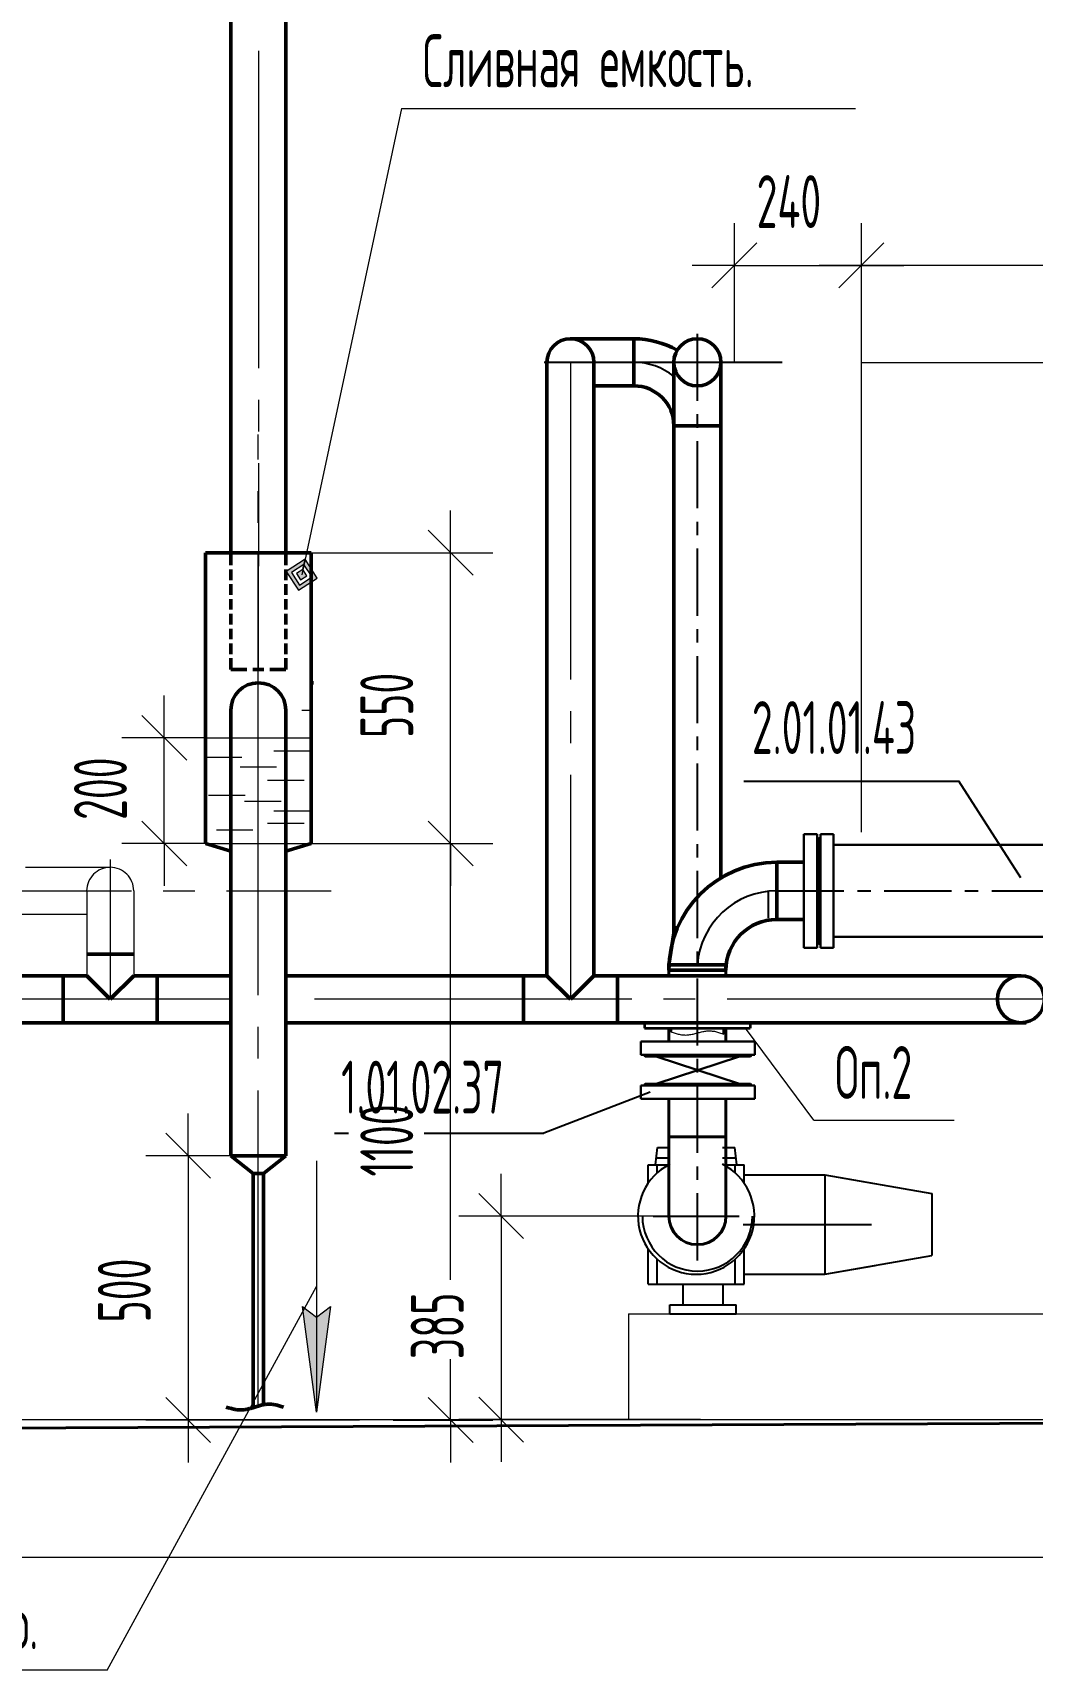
# Model space of a CAD drawing. Header units: millimetres. Extents: x -2281 to 5887, y 0 to 4166.
# Drawn here: x 2865.6 to 2912.8, y 157.3 to 234.7 of the extents above; entities that cross this region are included whole.
import ezdxf

# ---------------------------------------------------------------- set-up
doc = ezdxf.new("R2010")
doc.units = ezdxf.units.MM
for name, pattern in [('K5LT32777', [0]), ('K5LT32781', [0]), ('K5LT32783', [0]), ('K5LT32784', [0]), ('K5LT32785', [0]), ('K5LT32796', [0]), ('K5LT32807', [0]), ('K5LT32814', [5.08, 3.175, -0.635, 0.635, -0.635]), ('K5LT32817', [100.2, 50, -25, 0.2, -25]), ('K5LT32829', [50.8, 31.75, -6.35, 6.35, -6.35]), ('K5LT32883', [0]), ('K5LT32884', [0]), ('K5LT32885', [0]), ('K5LT32886', [50.8, 31.75, -6.35, 6.35, -6.35]), ('K5LT32897', [0]), ('K5LT32898', [0]), ('K5LT_AXLED', [19.5, 15, -1.5, 1.5, -1.5]), ('K5LT_BASIC', [0]), ('K5LT_DASHED', [6, 4, -2]), ('K5LT_REINFORCED', [0]), ('K5LT_THIN', [0]), ('K5LT_THIN_INCLUDED_TO_HATCHING', [0])]:
    doc.linetypes.add(name, pattern=pattern)
doc.layers.add('Системный слой', color=7, linetype='Continuous')
doc.styles.add('KDIMTEXTSTYLE', font='GOST_AU.SHX', dxfattribs={"width": 0.96, "oblique": 15, "height": 5})
doc.styles.add('KTEXTSTYLE', font='GOST_AU.SHX', dxfattribs={"width": 0.96, "height": 5})
doc.dimstyles.new('KDIMSTYLE (0.03)', dxfattribs={"dimtxt": 5, "dimasz": 1, "dimexe": 2, "dimexo": 0, "dimgap": 1, "dimtad": 1, "dimlfac": 40, "dimtxsty": 'KDIMTEXTSTYLE', "dimsah": 1, "dimcen": 0, "dimdle": 1, "dimadec": 0, "dimazin": 0, "dimtfac": 0.667, "dimtmove": 0, "dimatfit": 3, "dimfxl": 1, "dimtvp": 1, "dimtolj": 1, "dimtzin": 0, "dimarcsym": 0})

# ---------------------------------------------------------------- blocks, each defined once
blk = doc.blocks.new('U0')
at = {"layer": 'Системный слой', "color": 134, "linetype": 'K5LT_REINFORCED', "lineweight": 50, "true_color": 0x009696}
for p, q in [((2874.733, 169.745), (2874.783, 169.729)), ((2874.783, 169.729), (2874.833, 169.713)), ((2874.833, 169.713), (2874.883, 169.698)), ((2874.883, 169.698), (2874.933, 169.684)), ((2874.933, 169.684), (2874.983, 169.67)), ((2874.983, 169.67), (2875.033, 169.658)), ((2875.033, 169.658), (2875.083, 169.646)), ((2875.083, 169.646), (2875.133, 169.636)), ((2875.133, 169.636), (2875.183, 169.628)), ((2875.183, 169.628), (2875.233, 169.62)), ((2875.233, 169.62), (2875.283, 169.615)), ((2875.283, 169.615), (2875.333, 169.611)), ((2875.333, 169.611), (2875.383, 169.61)), ((2875.383, 169.61), (2875.433, 169.61)), ((2875.433, 169.61), (2875.483, 169.611)), ((2875.483, 169.611), (2875.533, 169.615)), ((2875.533, 169.615), (2875.583, 169.62)), ((2875.583, 169.62), (2875.633, 169.627)), ((2875.633, 169.627), (2875.683, 169.636)), ((2875.683, 169.636), (2875.733, 169.646)), ((2875.733, 169.646), (2875.783, 169.657)), ((2875.783, 169.657), (2875.833, 169.67)), ((2875.833, 169.67), (2875.883, 169.683)), ((2875.883, 169.683), (2875.933, 169.698)), ((2875.933, 169.698), (2875.983, 169.713)), ((2875.983, 169.713), (2876.033, 169.728)), ((2876.033, 169.728), (2876.083, 169.744)), ((2876.083, 169.744), (2876.133, 169.76)), ((2876.133, 169.76), (2876.183, 169.775)), ((2876.183, 169.775), (2876.233, 169.79)), ((2876.233, 169.79), (2876.283, 169.805)), ((2876.283, 169.805), (2876.333, 169.818)), ((2876.333, 169.818), (2876.383, 169.831)), ((2876.383, 169.831), (2876.433, 169.842)), ((2876.433, 169.842), (2876.483, 169.853)), ((2876.483, 169.853), (2876.533, 169.861)), ((2876.533, 169.861), (2876.583, 169.868)), ((2876.583, 169.868), (2876.633, 169.874)), ((2876.633, 169.874), (2876.683, 169.878)), ((2876.683, 169.878), (2876.733, 169.879)), ((2876.733, 169.879), (2876.783, 169.88)), ((2876.783, 169.88), (2876.833, 169.878)), ((2876.833, 169.878), (2876.883, 169.874)), ((2876.883, 169.874), (2876.933, 169.869)), ((2876.933, 169.869), (2876.983, 169.862)), ((2876.983, 169.862), (2877.033, 169.853)), ((2877.033, 169.853), (2877.083, 169.843)), ((2877.083, 169.843), (2877.133, 169.832)), ((2877.133, 169.832), (2877.183, 169.82)), ((2877.183, 169.82), (2877.233, 169.806)), ((2877.233, 169.806), (2877.283, 169.792)), ((2877.283, 169.792), (2877.333, 169.777)), ((2877.333, 169.777), (2877.383, 169.761)), ((2877.383, 169.761), (2877.433, 169.746)), ((2877.433, 169.746), (2877.437, 169.745))]:
    blk.add_line(p, q, dxfattribs=at)
blk = doc.blocks.new('U5')
at = {"layer": 'Системный слой', "color": 7, "linetype": 'K5LT_THIN_INCLUDED_TO_HATCHING', "lineweight": 13}
for p, q in [((2895.748, 187.49), (2895.797, 187.472)), ((2895.797, 187.472), (2895.847, 187.455)), ((2895.847, 187.455), (2895.896, 187.438)), ((2895.896, 187.438), (2895.945, 187.421)), ((2895.945, 187.421), (2895.995, 187.406)), ((2895.995, 187.406), (2896.044, 187.391)), ((2896.044, 187.391), (2896.093, 187.378)), ((2896.093, 187.378), (2896.143, 187.367)), ((2896.143, 187.367), (2896.192, 187.357)), ((2896.643, 187.352), (2896.693, 187.361)), ((2896.693, 187.361), (2896.744, 187.371)), ((2896.744, 187.371), (2896.794, 187.382)), ((2896.794, 187.382), (2896.845, 187.393)), ((2896.845, 187.393), (2896.895, 187.406)), ((2896.895, 187.406), (2896.946, 187.419)), ((2896.946, 187.419), (2896.997, 187.432)), ((2896.997, 187.432), (2897.047, 187.446)), ((2897.047, 187.446), (2897.098, 187.459)), ((2897.098, 187.459), (2897.149, 187.472)), ((2897.149, 187.472), (2897.199, 187.483)), ((2897.199, 187.483), (2897.25, 187.494)), ((2897.25, 187.494), (2897.3, 187.504)), ((2897.3, 187.504), (2897.351, 187.513)), ((2897.351, 187.513), (2897.401, 187.52)), ((2897.401, 187.52), (2897.452, 187.525)), ((2897.452, 187.525), (2897.502, 187.529)), ((2897.502, 187.529), (2897.552, 187.53)), ((2897.552, 187.53), (2897.602, 187.53)), ((2897.602, 187.53), (2897.652, 187.528)), ((2897.652, 187.528), (2897.702, 187.523)), ((2897.702, 187.523), (2897.752, 187.517)), ((2897.752, 187.517), (2897.801, 187.509)), ((2897.801, 187.509), (2897.851, 187.5)), ((2897.851, 187.5), (2897.9, 187.488)), ((2897.9, 187.488), (2897.95, 187.475)), ((2897.95, 187.475), (2897.999, 187.461)), ((2897.999, 187.461), (2898.049, 187.445)), ((2898.049, 187.445), (2898.098, 187.429)), ((2898.098, 187.429), (2898.147, 187.412)), ((2898.147, 187.412), (2898.196, 187.394)), ((2898.196, 187.394), (2898.246, 187.376)), ((2898.246, 187.376), (2898.248, 187.375)), ((2896.192, 187.357), (2896.242, 187.349)), ((2896.242, 187.349), (2896.292, 187.342)), ((2896.292, 187.342), (2896.342, 187.338)), ((2896.342, 187.338), (2896.392, 187.336)), ((2896.392, 187.336), (2896.442, 187.335)), ((2896.442, 187.335), (2896.492, 187.337)), ((2896.492, 187.337), (2896.542, 187.34)), ((2896.542, 187.34), (2896.592, 187.346)), ((2896.592, 187.346), (2896.643, 187.352))]:
    blk.add_line(p, q, dxfattribs=at)
blk = doc.blocks.new('U43')
at = {"layer": 'Системный слой', "color": 191, "linetype": 'K5LT32897', "lineweight": 30, "true_color": 0xbf7fff}
for p, q in [((2894.331, 184.949), (2899.706, 184.949)), ((2894.331, 184.949), (2894.331, 184.324)), ((2894.331, 184.324), (2899.706, 184.324)), ((2894.535, 185.024), (2894.473, 184.949)), ((2899.502, 185.024), (2894.535, 185.024)), ((2894.769, 185.024), (2899.269, 185.024)), ((2899.502, 185.024), (2899.564, 184.949)), ((2899.706, 184.949), (2899.706, 184.324))]:
    blk.add_line(p, q, dxfattribs=at)
blk = doc.blocks.new('U42')
at = {"layer": 'Системный слой'}
blk.add_blockref('U43', (0, 0), dxfattribs=at)
blk = doc.blocks.new('U44')
at = {"layer": 'Системный слой', "color": 191, "linetype": 'K5LT32897', "lineweight": 30, "true_color": 0xbf7fff}
for p, q in [((2895.044, 186.324), (2898.994, 186.324)), ((2895.044, 186.324), (2898.994, 185.024)), ((2895.044, 185.024), (2898.994, 186.324)), ((2898.994, 185.024), (2895.044, 185.024))]:
    blk.add_line(p, q, dxfattribs=at)
blk = doc.blocks.new('U46')
at = {"layer": 'Системный слой', "color": 191, "linetype": 'K5LT32897', "lineweight": 30, "true_color": 0xbf7fff}
for p, q in [((2894.331, 186.399), (2894.331, 187.024)), ((2894.331, 187.024), (2899.706, 187.024)), ((2899.706, 186.399), (2899.706, 187.024)), ((2894.331, 186.399), (2899.706, 186.399)), ((2894.535, 186.324), (2894.473, 186.399)), ((2899.502, 186.324), (2894.535, 186.324)), ((2894.769, 186.324), (2899.269, 186.324)), ((2899.502, 186.324), (2899.564, 186.399))]:
    blk.add_line(p, q, dxfattribs=at)
blk = doc.blocks.new('U45')
at = {"layer": 'Системный слой'}
blk.add_blockref('U46', (0, 0), dxfattribs=at)
blk = doc.blocks.new('U49')
at = {"layer": 'Системный слой', "color": 191, "linetype": 'K5LT32897', "lineweight": 30, "true_color": 0xbf7fff}
for p, q in [((2902.035, 191.461), (2902.035, 196.836)), ((2902.66, 196.836), (2902.035, 196.836)), ((2902.66, 191.461), (2902.66, 196.836)), ((2902.735, 196.632), (2902.66, 196.695)), ((2902.735, 196.632), (2902.735, 191.666)), ((2902.735, 191.899), (2902.735, 196.399)), ((2902.66, 191.461), (2902.035, 191.461)), ((2902.735, 191.666), (2902.66, 191.603))]:
    blk.add_line(p, q, dxfattribs=at)
blk = doc.blocks.new('U48')
at = {"layer": 'Системный слой'}
blk.add_blockref('U49', (0, 0), dxfattribs=at)
blk = doc.blocks.new('U53')
at = {"layer": 'Системный слой', "color": 191, "linetype": 'K5LT32897', "lineweight": 30, "true_color": 0xbf7fff}
for p, q in [((2902.735, 196.632), (2902.81, 196.695)), ((2902.81, 191.461), (2902.81, 196.836)), ((2902.81, 196.836), (2903.435, 196.836)), ((2903.435, 191.461), (2903.435, 196.836)), ((2902.735, 196.632), (2902.735, 191.666)), ((2902.735, 191.899), (2902.735, 196.399)), ((2902.735, 191.666), (2902.81, 191.603)), ((2902.81, 191.461), (2903.435, 191.461))]:
    blk.add_line(p, q, dxfattribs=at)
blk = doc.blocks.new('U52')
at = {"layer": 'Системный слой'}
blk.add_blockref('U53', (0, 0), dxfattribs=at)
blk = doc.blocks.new('U60')
at = {"layer": 'Системный слой', "color": 200, "linetype": 'K5LT32784', "lineweight": 50, "true_color": 0xbf00ff}
blk.add_line((2893.998, 218.027), (2893.998, 220.252), dxfattribs=at)
at = {"layer": 'Системный слой', "color": 211, "linetype": 'K5LT32783', "lineweight": 50, "true_color": 0xff7fff}
blk.add_line((2895.886, 216.139), (2898.111, 216.139), dxfattribs=at)
at = {"layer": 'Системный слой', "color": 200, "linetype": 'K5LT32784', "lineweight": 50, "true_color": 0xbf00ff}
for radius, start in [(4.113, 60.19966), (1.888, 0)]:
    blk.add_arc((2893.998, 216.139), radius, start, 90, dxfattribs=at)
at = {"layer": 'Системный слой', "color": 211, "linetype": 'K5LT32829', "lineweight": 25, "true_color": 0xff7fff}
blk.add_arc((2893.998, 216.139), 3, 51.01133, 90, dxfattribs=at)
blk = doc.blocks.new('U66')
at = {"layer": 'Системный слой', "color": 7, "linetype": 'K5LT_DASHED', "lineweight": 13}
for p, q in [((2843.367, 195.262), (2835.674, 195.262)), ((2869.248, 195.262), (2846.067, 195.262)), ((2868.136, 194.15), (2868.136, 190.137)), ((2870.361, 194.15), (2870.361, 190.137)), ((2843.367, 193.037), (2835.586, 193.037)), ((2868.136, 193.037), (2846.067, 193.037))]:
    blk.add_line(p, q, dxfattribs=at)
blk.add_arc((2869.248, 194.15), 1.113, 359.99989, 179.99989, dxfattribs=at)
blk = doc.blocks.new('U67')
at = {"layer": 'Системный слой', "color": 191, "linetype": 'K5LT32781', "lineweight": 50, "true_color": 0xbf7fff}
for p, q in [((2900.748, 192.799), (2900.748, 195.499)), ((2898.348, 190.399), (2895.648, 190.399))]:
    blk.add_line(p, q, dxfattribs=at)
for radius in [5.1, 2.4]:
    blk.add_arc((2900.748, 190.399), radius, 90, 180, dxfattribs=at)
at = {"layer": 'Системный слой', "color": 191, "linetype": 'K5LT32898', "lineweight": 25, "true_color": 0xbf7fff}
blk.add_arc((2900.751, 190.387), 3.762, 90.03896, 175.94283, dxfattribs=at)
blk = doc.blocks.new('U68')
at = {"layer": 'Системный слой', "color": 191, "linetype": 'K5LT32781', "lineweight": 50, "true_color": 0xbf7fff}
for p, q in [((2895.648, 190.649), (2895.886, 192.149)), ((2895.886, 192.399), (2896.057, 192.399)), ((2895.886, 192.149), (2895.886, 192.399)), ((2895.886, 192.149), (2895.958, 192.149)), ((2895.648, 190.399), (2895.648, 190.649)), ((2895.648, 190.649), (2898.348, 190.649)), ((2898.348, 190.399), (2898.348, 190.649)), ((2895.648, 190.399), (2898.348, 190.399))]:
    blk.add_line(p, q, dxfattribs=at)
blk = doc.blocks.new('D1')
at = {"layer": 'Системный слой', "color": 7, "linetype": 'K5LT_THIN', "lineweight": 13, "transparency": 16777216}
for p, q in [((2885.335, 210.138), (2885.335, 212.138)), ((2886.396, 209.078), (2884.275, 211.199)), ((2873.748, 210.138), (2887.335, 210.138)), ((2885.335, 196.388), (2885.335, 210.138)), ((2884.275, 197.449), (2886.396, 195.328)), ((2873.748, 196.388), (2887.335, 196.388)), ((2885.335, 196.388), (2885.335, 194.388))]:
    blk.add_line(p, q, dxfattribs=at)
at = {"transparency": 16777216}
blk.add_wipeout([(2884.085, 201.378), (2880.517, 201.378), (2880.517, 204.997), (2884.085, 204.997)], dxfattribs=at).dxf.layer = 'Системный слой'
at = {"layer": 'Системный слой', "color": 7, "transparency": 16777216, "insert": (2881.068, 201.378), "char_height": 2.5, "attachment_point": 1, "rotation": 90, "style": 'KTEXTSTYLE'}
blk.add_mtext('\\H3.5;\\W0.965;\\Q15;\\Q0;\\W0.715;\\H2.50;550', dxfattribs=at)
blk = doc.blocks.new('KDIMARROW_03')
at = {"layer": 'Системный слой', "color": 0, "linetype": 'K5LT_THIN', "lineweight": 13}
for p, q in [((-1.061, -1.061), (1.061, 1.061)), ((0, 0), (-1, 0)), ((0, 0), (2, 0))]:
    blk.add_line(p, q, dxfattribs=at)
blk = doc.blocks.new('D2')
at = {"layer": 'Системный слой', "color": 7, "linetype": 'K5LT_THIN', "lineweight": 13, "transparency": 16777216}
for p, q in [((2871.804, 201.388), (2871.804, 203.388)), ((2871.804, 196.388), (2871.804, 201.388)), ((2873.748, 196.388), (2869.804, 196.388)), ((2871.804, 196.388), (2871.804, 194.388))]:
    blk.add_line(p, q, dxfattribs=at)
at = {"transparency": 16777216}
blk.add_wipeout([(2870.554, 197.503), (2866.986, 197.503), (2866.986, 201.122), (2870.554, 201.122)], dxfattribs=at).dxf.layer = 'Системный слой'
at = {"layer": 'Системный слой', "color": 7, "linetype": 'K5LT_THIN', "lineweight": 13, "transparency": 16777216}
for p, q in [((2872.865, 200.328), (2870.744, 202.449)), ((2873.748, 201.388), (2869.804, 201.388)), ((2870.744, 197.449), (2872.865, 195.328))]:
    blk.add_line(p, q, dxfattribs=at)
at = {"layer": 'Системный слой', "color": 7, "transparency": 16777216, "insert": (2867.537, 197.503), "char_height": 2.5, "attachment_point": 1, "rotation": 90, "style": 'KTEXTSTYLE'}
blk.add_mtext('\\H3.5;\\W0.965;\\Q15;\\Q0;\\W0.715;\\H2.50;200', dxfattribs=at)
blk = doc.blocks.new('D3')
at = {"layer": 'Системный слой', "color": 7, "linetype": 'K5LT_THIN', "lineweight": 13, "transparency": 16777216}
for p, q in [((2885.335, 196.388), (2885.335, 198.388)), ((2886.396, 195.328), (2884.275, 197.449)), ((2882.336, 196.388), (2887.335, 196.388)), ((2885.335, 169.129), (2885.335, 196.388)), ((2884.275, 170.189), (2886.396, 168.068)), ((2882.615, 169.129), (2887.335, 169.129)), ((2885.335, 169.129), (2885.335, 167.129))]:
    blk.add_line(p, q, dxfattribs=at)
at = {"transparency": 16777216}
blk.add_wipeout([(2884.085, 180.642), (2880.517, 180.642), (2880.517, 184.706), (2884.085, 184.706)], dxfattribs=at).dxf.layer = 'Системный слой'
at = {"layer": 'Системный слой', "color": 7, "transparency": 16777216, "insert": (2881.068, 180.642), "char_height": 2.5, "attachment_point": 1, "rotation": 90, "style": 'KTEXTSTYLE'}
blk.add_mtext('\\H3.5;\\W0.965;\\Q15;\\Q0;\\W0.715;\\H2.50;1100', dxfattribs=at)
blk = doc.blocks.new('U480')
at = {"layer": 'Системный слой', "color": 7, "linetype": 'K5LT_THIN', "lineweight": 13}
for q in [(2878.995, 175.439), (2850.165, 157.3)]:
    blk.add_line((2869.098, 157.3), q, dxfattribs=at)
at = {"layer": 'Системный слой', "color": 7, "insert": (2851.165, 160.8), "char_height": 2.5, "attachment_point": 1, "style": 'KTEXTSTYLE'}
blk.add_mtext('\\H3.5;\\W0.965;\\Q15;\\Q0;\\W0.715;\\H2.50;В канализацию.', dxfattribs=at)
blk = doc.blocks.new('U481')
at = {"layer": 'Системный слой'}
blk.add_hatch(color=7, dxfattribs=at).paths.add_polyline_path([(2878.995, 169.5), (2879.653, 174.5), (2878.995, 174), (2878.336, 174.5)])
at = {"layer": 'Системный слой', "color": 7, "linetype": 'K5LT_THIN', "lineweight": 13}
for p, q in [((2878.995, 181.378), (2878.995, 169.5)), ((2878.995, 169.5), (2878.336, 174.5)), ((2878.336, 174.5), (2878.995, 174)), ((2878.995, 174), (2879.653, 174.5)), ((2879.653, 174.5), (2878.995, 169.5))]:
    blk.add_line(p, q, dxfattribs=at)
blk = doc.blocks.new('D5')
at = {"layer": 'Системный слой', "color": 7, "linetype": 'K5LT_THIN', "lineweight": 13, "transparency": 16777216}
for p, q in [((2872.932, 181.628), (2872.932, 183.628)), ((2873.993, 180.568), (2871.872, 182.689)), ((2874.948, 181.628), (2870.932, 181.628)), ((2872.932, 181.628), (2872.932, 169.128)), ((2871.872, 170.189), (2873.993, 168.068)), ((2881.034, 169.128), (2870.932, 169.128)), ((2872.932, 169.128), (2872.932, 167.128))]:
    blk.add_line(p, q, dxfattribs=at)
at = {"transparency": 16777216}
blk.add_wipeout([(2871.682, 173.743), (2868.114, 173.743), (2868.114, 177.363), (2871.682, 177.363)], dxfattribs=at).dxf.layer = 'Системный слой'
at = {"layer": 'Системный слой', "color": 7, "transparency": 16777216, "insert": (2868.665, 173.743), "char_height": 2.5, "attachment_point": 1, "rotation": 90, "style": 'KTEXTSTYLE'}
blk.add_mtext('\\H3.5;\\W0.965;\\Q15;\\Q0;\\W0.715;\\H2.50;500', dxfattribs=at)
blk = doc.blocks.new('U483')
at = {"layer": 'Системный слой'}
h = blk.add_hatch(color=7, dxfattribs=at)
h.paths.add_polyline_path([(2879.035, 208.938), (2878.458, 209.829), (2877.568, 209.252), (2878.145, 208.362)])
h.paths.add_polyline_path([(2878.79, 208.991), (2878.406, 209.584), (2877.812, 209.2), (2878.197, 208.606)])
h.paths.add_polyline_path([(2878.546, 209.043), (2878.354, 209.34), (2878.057, 209.148), (2878.249, 208.851)])
at = {"layer": 'Системный слой', "color": 7, "linetype": 'K5LT_THIN', "lineweight": 13}
for p, q in [((2883.017, 231.148), (2878.301, 209.095)), ((2883.017, 231.148), (2904.464, 231.148)), ((2878.458, 209.829), (2877.568, 209.252)), ((2878.406, 209.584), (2878.458, 209.829)), ((2879.035, 208.938), (2878.458, 209.829)), ((2877.568, 209.252), (2878.145, 208.362)), ((2878.406, 209.584), (2877.812, 209.2)), ((2877.812, 209.2), (2878.197, 208.606)), ((2878.354, 209.34), (2878.057, 209.148)), ((2878.057, 209.148), (2878.249, 208.851)), ((2878.249, 208.851), (2878.546, 209.043)), ((2878.354, 209.34), (2878.406, 209.584)), ((2878.546, 209.043), (2878.354, 209.34)), ((2878.79, 208.991), (2878.406, 209.584)), ((2878.145, 208.362), (2879.035, 208.938)), ((2878.197, 208.606), (2878.79, 208.991))]:
    blk.add_line(p, q, dxfattribs=at)
at = {"layer": 'Системный слой', "color": 7, "insert": (2884.017, 234.648), "char_height": 2.5, "attachment_point": 1, "style": 'KTEXTSTYLE'}
blk.add_mtext('\\H3.5;\\W0.965;\\Q15;\\Q0;\\W0.715;\\H2.50;Сливная емкость.', dxfattribs=at)
blk = doc.blocks.new('D12')
at = {"layer": 'Системный слой', "color": 7, "linetype": 'K5LT_THIN', "lineweight": 13, "transparency": 16777216}
for p, q in [((2918.652, 219.139), (2918.652, 221.139)), ((2919.712, 218.079), (2917.591, 220.2)), ((2904.748, 219.139), (2920.652, 219.139)), ((2918.652, 219.139), (2918.652, 169.149)), ((2917.591, 170.209), (2919.712, 168.088)), ((2905.349, 169.149), (2920.652, 169.149)), ((2918.652, 169.149), (2918.652, 167.149))]:
    blk.add_line(p, q, dxfattribs=at)
at = {"transparency": 16777216}
blk.add_wipeout([(2917.402, 204.626), (2913.834, 204.626), (2913.834, 209.452), (2917.402, 209.452)], dxfattribs=at).dxf.layer = 'Системный слой'
at = {"layer": 'Системный слой', "color": 7, "transparency": 16777216, "insert": (2914.385, 204.626), "char_height": 2.5, "attachment_point": 1, "rotation": 90, "style": 'KTEXTSTYLE'}
blk.add_mtext('\\H3.5;\\W0.965;\\Q15;\\Q0;\\W0.715;\\H2.50;2000', dxfattribs=at)
blk = doc.blocks.new('D13')
at = {"layer": 'Системный слой', "color": 7, "linetype": 'K5LT_THIN', "lineweight": 13, "transparency": 16777216}
for p, q in [((2904.748, 196.931), (2904.748, 225.723)), ((2948.498, 208.139), (2948.498, 225.723)), ((2905.809, 224.783), (2903.688, 222.662)), ((2947.438, 222.662), (2949.559, 224.783)), ((2904.748, 223.723), (2902.748, 223.723)), ((2948.498, 223.723), (2904.748, 223.723)), ((2948.498, 223.723), (2950.498, 223.723))]:
    blk.add_line(p, q, dxfattribs=at)
at = {"transparency": 16777216}
blk.add_wipeout([(2924.308, 224.973), (2924.308, 228.54), (2928.753, 228.54), (2928.753, 224.973)], dxfattribs=at).dxf.layer = 'Системный слой'
at = {"layer": 'Системный слой', "color": 7, "transparency": 16777216, "insert": (2924.308, 227.99), "char_height": 2.5, "attachment_point": 1, "style": 'KTEXTSTYLE'}
blk.add_mtext('\\H3.5;\\W0.965;\\Q15;\\Q0;\\W0.715;\\H2.50;1750', dxfattribs=at)
blk = doc.blocks.new('D14')
at = {"layer": 'Системный слой', "color": 7, "linetype": 'K5LT_THIN', "lineweight": 13, "transparency": 16777216}
for p, q in [((2898.748, 219.139), (2898.748, 225.723)), ((2904.748, 222.751), (2904.748, 225.723)), ((2898.748, 223.723), (2896.748, 223.723)), ((2898.748, 223.723), (2904.748, 223.723)), ((2904.748, 223.723), (2906.748, 223.723))]:
    blk.add_line(p, q, dxfattribs=at)
at = {"transparency": 16777216}
blk.add_wipeout([(2899.797, 224.973), (2899.797, 228.54), (2903.543, 228.54), (2903.543, 224.973)], dxfattribs=at).dxf.layer = 'Системный слой'
at = {"layer": 'Системный слой', "color": 7, "linetype": 'K5LT_THIN', "lineweight": 13, "transparency": 16777216}
for p, q in [((2899.809, 224.783), (2897.688, 222.662)), ((2903.688, 222.662), (2905.809, 224.783))]:
    blk.add_line(p, q, dxfattribs=at)
at = {"layer": 'Системный слой', "color": 7, "transparency": 16777216, "insert": (2899.797, 227.99), "char_height": 2.5, "attachment_point": 1, "style": 'KTEXTSTYLE'}
blk.add_mtext('\\H3.5;\\W0.965;\\Q15;\\Q0;\\W0.715;\\H2.50;240', dxfattribs=at)
blk = doc.blocks.new('D15')
at = {"layer": 'Системный слой', "color": 7, "linetype": 'K5LT_THIN', "lineweight": 13, "transparency": 16777216}
for p, q in [((2887.725, 178.774), (2887.725, 180.774)), ((2888.785, 177.713), (2886.664, 179.834)), ((2896.998, 178.774), (2885.725, 178.774)), ((2887.725, 178.774), (2887.725, 169.149)), ((2886.664, 170.209), (2888.785, 168.088)), ((2897.147, 169.149), (2885.725, 169.149)), ((2887.725, 169.149), (2887.725, 167.149))]:
    blk.add_line(p, q, dxfattribs=at)
at = {"transparency": 16777216}
blk.add_wipeout([(2886.475, 172.01), (2882.907, 172.01), (2882.907, 175.757), (2886.475, 175.757)], dxfattribs=at).dxf.layer = 'Системный слой'
at = {"layer": 'Системный слой', "color": 7, "transparency": 16777216, "insert": (2883.457, 172.01), "char_height": 2.5, "attachment_point": 1, "rotation": 90, "style": 'KTEXTSTYLE'}
blk.add_mtext('\\H3.5;\\W0.965;\\Q15;\\Q0;\\W0.715;\\H2.50;385', dxfattribs=at)
blk = doc.blocks.new('U616')
at = {"layer": 'Системный слой', "color": 7, "linetype": 'K5LT_THIN', "lineweight": 13}
for q in [(2899.274, 187.663), (2909.134, 183.313)]:
    blk.add_line((2902.504, 183.313), q, dxfattribs=at)
at = {"layer": 'Системный слой', "color": 7, "insert": (2903.504, 186.813), "char_height": 2.5, "attachment_point": 1, "style": 'KTEXTSTYLE'}
blk.add_mtext('\\H3.5;\\W0.965;\\Q15;\\Q0;\\W0.715;\\H2.50;Оп.2', dxfattribs=at)

msp = doc.modelspace()

# ---------------------------------------------------------------- linework, layer by layer
at = {"layer": 'Системный слой', "color": 30, "linetype": 'K5LT_AXLED', "lineweight": 13, "true_color": 0xff8000}
for p, q in [((2876.25718, 331.36894), (2876.24834, 204.61358)), ((2890.99817, 219.1392), (2890.99817, 189.02397)), ((2876.24807, 195.04904), (2876.24834, 215.7316)), ((2876.24812, 169.71737), (2876.24819, 203.98812)), ((2878.30144, 202.68812), (2878.79834, 202.68812)), ((2869.24817, 195.6403), (2869.24817, 189.02452)), ((2835.74817, 194.14975), (2879.68802, 194.14969)), ((2835.74817, 194.14975), (2870.36067, 194.14969)), ((2874.94814, 189.02397), (2627.07317, 189.02397)), ((2913.40099, 189.02397), (2877.54814, 189.02397))]:
    msp.add_line(p, q, dxfattribs=at)
at = {"layer": 'Системный слой', "color": 134, "linetype": 'K5LT_REINFORCED', "lineweight": 50, "true_color": 0x009696}
for p, q in [((2874.95718, 331.31378), (2874.94834, 210.13812)), ((2877.55718, 331.31638), (2877.54834, 210.13812)), ((2873.74834, 196.38812), (2873.74834, 210.13812)), ((2873.74834, 196.38812), (2873.74834, 210.13812)), ((2873.74834, 210.13812), (2878.74834, 210.13812)), ((2874.94834, 210.04532), (2874.94834, 209.54532)), ((2877.54834, 210.04532), (2877.54834, 209.54532)), ((2878.74834, 210.13812), (2878.74834, 200.76402)), ((2874.94834, 209.34532), (2874.94834, 208.84532)), ((2877.54834, 209.34532), (2877.54834, 208.84532)), ((2874.94834, 208.64532), (2874.94834, 208.14532)), ((2877.54834, 208.64532), (2877.54834, 208.14532)), ((2874.94834, 207.94532), (2874.94834, 207.44532)), ((2877.54834, 207.94532), (2877.54834, 207.44532)), ((2874.94834, 207.24532), (2874.94834, 206.74532)), ((2877.54834, 207.24532), (2877.54834, 206.74532)), ((2874.94834, 206.54532), (2874.94834, 206.04532)), ((2877.54834, 206.54532), (2877.54834, 206.04532)), ((2874.94834, 205.84532), (2874.94834, 205.34532)), ((2877.54834, 205.84532), (2877.54834, 205.34532)), ((2874.94834, 205.14532), (2874.94834, 204.61358)), ((2874.94834, 204.61358), (2875.71191, 204.61358)), ((2875.99514, 204.61358), (2876.50154, 204.61358)), ((2876.78477, 204.61358), (2877.54834, 204.61358)), ((2877.54834, 205.14532), (2877.54834, 204.61358)), ((2878.74834, 203.98812), (2878.84834, 203.98812)), ((2874.94818, 202.68812), (2874.94812, 181.62831)), ((2877.54818, 202.68812), (2877.54812, 181.62831)), ((2878.74834, 201.38812), (2878.74834, 196.38812)), ((2873.74834, 196.38812), (2874.94816, 196.02918)), ((2873.74834, 196.38812), (2874.94816, 196.02918)), ((2878.74834, 196.38812), (2877.54816, 196.02907)), ((2878.74834, 196.38812), (2877.54816, 196.02907)), ((2876.24807, 195.6403), (2876.24834, 195.64022)), ((2876.24807, 195.6403), (2876.24834, 195.64022)), ((2875.99814, 180.78785), (2874.94812, 181.62831)), ((2877.54812, 181.62831), (2874.94812, 181.62831)), ((2876.49814, 180.78789), (2877.54812, 181.62831)), ((2875.99812, 169.71737), (2875.99814, 180.78785)), ((2875.99814, 180.78785), (2876.49814, 180.78789)), ((2876.24812, 180.58777), (2876.24814, 180.58778)), ((2876.49812, 169.85524), (2876.49814, 180.78789))]:
    msp.add_line(p, q, dxfattribs=at)
at = {"layer": 'Системный слой', "color": 191, "linetype": 'K5LT32814', "lineweight": 25, "true_color": 0xbf7fff}
for p, q in [((2896.99817, 176.67771), (2896.99817, 220.66803)), ((2900.74817, 194.14889), (2948.8286, 194.14889))]:
    msp.add_line(p, q, dxfattribs=at)
at = {"layer": 'Системный слой', "color": 200, "linetype": 'K5LT32784', "lineweight": 50, "true_color": 0xbf00ff}
for p, q in [((2890.99817, 220.2517), (2893.99817, 220.2517)), ((2889.88567, 219.1392), (2889.88567, 190.13643)), ((2892.11067, 219.1392), (2892.11067, 190.13643)), ((2892.11067, 218.0267), (2893.99817, 218.0267)), ((2868.13567, 191.14969), (2870.36067, 191.14969)), ((2782.9304, 190.13668), (2868.13632, 190.13655)), ((2867.02291, 190.13311), (2867.02291, 187.91176)), ((2868.13567, 190.1372), (2869.24817, 189.02452)), ((2869.24817, 189.02452), (2870.36067, 190.1372)), ((2870.36001, 190.13654), (2874.94814, 190.13654)), ((2871.47291, 190.1334), (2871.47291, 187.91176)), ((2877.54814, 190.13653), (2889.88567, 190.13643)), ((2888.77291, 190.13256), (2888.77291, 187.91122)), ((2889.88567, 190.13643), (2890.99817, 189.02397)), ((2890.99817, 189.02397), (2892.11067, 190.13643)), ((2892.11067, 190.13643), (2912.27922, 190.13647)), ((2893.22291, 190.13285), (2893.22291, 187.91122)), ((2874.94814, 187.91147), (2627.07317, 187.91147)), ((2912.53057, 187.91147), (2877.54814, 187.91147))]:
    msp.add_line(p, q, dxfattribs=at)
at = {"layer": 'Системный слой', "color": 211, "linetype": 'K5LT32783', "lineweight": 50, "true_color": 0xff7fff}
for p, q in [((2893.99817, 220.2517), (2893.99817, 218.0267)), ((2895.88567, 219.1392), (2895.88567, 194.76393)), ((2898.11067, 219.1392), (2898.11067, 194.76393)), ((2895.88567, 216.1392), (2895.88567, 192.39889))]:
    msp.add_line(p, q, dxfattribs=at)
at = {"layer": 'Системный слой', "color": 6, "linetype": 'K5LT32807', "lineweight": 25, "true_color": 0xff00ff}
for p, q in [((2889.75111, 219.1392), (2900.99817, 219.1392)), ((2895.02507, 181.1903), (2895.10843, 182.02389)), ((2895.10843, 182.02389), (2895.69, 182.02389)), ((2898.19, 182.02389), (2898.77158, 182.02389)), ((2898.85494, 181.1903), (2898.77158, 182.02389)), ((2894.665, 180.31884), (2894.665, 181.1903)), ((2894.665, 181.1903), (2895.62721, 181.1903)), ((2895.05843, 181.52389), (2895.69, 181.52389)), ((2895.09, 180.80859), (2895.09, 181.1903)), ((2898.19, 181.52389), (2898.82158, 181.52389)), ((2898.2528, 181.1903), (2899.215, 181.1903)), ((2898.79, 180.80859), (2898.79, 181.1903)), ((2899.215, 180.31884), (2899.215, 181.1903)), ((2899.215, 180.72832), (2903.0275, 180.72832)), ((2903.0275, 180.72832), (2903.0275, 176.02389)), ((2903.0275, 180.72832), (2905.26737, 180.33567)), ((2903.0275, 180.72832), (2908.08341, 179.84201)), ((2908.08341, 179.84201), (2908.08341, 176.9102)), ((2894.665, 175.5619), (2894.665, 177.22894)), ((2895.09, 175.5619), (2895.09, 176.73919)), ((2898.79, 175.5619), (2898.79, 176.73919)), ((2899.215, 175.5619), (2899.215, 177.22894)), ((2903.0275, 176.02389), (2908.08341, 176.9102)), ((2899.215, 176.02389), (2903.0275, 176.02389)), ((2903.0275, 176.02389), (2905.40054, 176.43989)), ((2894.665, 175.5619), (2899.215, 175.5619)), ((2896.31845, 174.57389), (2896.31845, 175.5619)), ((2898.21156, 174.57389), (2898.21156, 175.5619)), ((2895.7025, 174.14889), (2895.7025, 174.57389)), ((2895.7025, 174.57389), (2898.8275, 174.57389)), ((2898.8275, 174.14889), (2898.8275, 174.57389)), ((2895.7025, 174.14889), (2898.8275, 174.14889))]:
    msp.add_line(p, q, dxfattribs=at)
at = {"layer": 'Системный слой', "color": 30, "linetype": 'K5LT32883', "lineweight": 9, "true_color": 0xff8000}
for p, q in [((2873.74834, 201.38812), (2878.74834, 201.38812)), ((2873.74834, 201.38812), (2878.74834, 201.38812)), ((2876.97844, 200.76412), (2878.70344, 200.76412)), ((2873.74834, 200.4641), (2875.47334, 200.4641)), ((2873.74834, 200.4641), (2875.47334, 200.4641)), ((2875.38584, 200.00755), (2877.11084, 200.00755)), ((2875.38584, 200.00755), (2877.11084, 200.00755)), ((2876.68584, 199.38141), (2878.41084, 199.38141)), ((2873.89995, 198.67701), (2875.62495, 198.67701)), ((2873.89995, 198.67701), (2875.62495, 198.67701)), ((2875.59573, 198.39003), (2877.32073, 198.39003)), ((2875.59573, 198.39003), (2877.32073, 198.39003)), ((2876.97844, 197.93549), (2878.70344, 197.93549)), ((2874.26519, 197.03549), (2875.99019, 197.03549)), ((2874.26519, 197.03549), (2875.99019, 197.03549)), ((2876.68584, 197.34648), (2878.41084, 197.34648))]:
    msp.add_line(p, q, dxfattribs=at)
at = {"layer": 'Системный слой', "color": 7, "linetype": 'K5LT32777', "lineweight": 25}
for p, q in [((2899.18875, 199.33047), (2909.35831, 199.33047)), ((2912.28849, 194.76393), (2909.35831, 199.33047)), ((2894.76853, 184.63601), (2889.74074, 182.69895)), ((2879.8419, 182.69895), (2889.74074, 182.69895))]:
    msp.add_line(p, q, dxfattribs=at)
at = {"layer": 'Системный слой', "color": 191, "linetype": 'K5LT32885', "lineweight": 30, "true_color": 0xbf7fff}
for p, q in [((2903.43517, 196.32077), (2913.97317, 196.32077)), ((2903.43517, 191.97701), (2913.97317, 191.97701))]:
    msp.add_line(p, q, dxfattribs=at)
at = {"layer": 'Системный слой', "color": 191, "linetype": 'K5LT32781', "lineweight": 50, "true_color": 0xbf7fff}
for p, q in [((2900.76017, 195.49889), (2902.01017, 195.49889)), ((2900.76017, 192.79889), (2902.01017, 192.79889))]:
    msp.add_line(p, q, dxfattribs=at)
at = {"layer": 'Системный слой', "color": 114, "linetype": 'K5LT32817', "lineweight": 25, "true_color": 0x00a552}
msp.add_line((2900.34817, 194.11139), (2900.34817, 192.86139), dxfattribs=at)
at = {"layer": 'Системный слой', "color": 191, "linetype": 'K5LT32884', "lineweight": 40, "true_color": 0xbf7fff}
for p, q in [((2895.64817, 190.39889), (2895.64817, 190.13645)), ((2898.34817, 190.39889), (2898.34817, 190.13644)), ((2895.64817, 187.6625), (2895.64817, 187.02351)), ((2898.34817, 187.6625), (2898.34817, 187.02351)), ((2895.64817, 184.32351), (2895.64817, 178.77389)), ((2898.34817, 184.32351), (2898.34817, 178.77389)), ((2895.64817, 182.52389), (2898.34817, 182.52389))]:
    msp.add_line(p, q, dxfattribs=at)
at = {"layer": 'Системный слой', "color": 5, "linetype": 'K5LT_BASIC', "lineweight": 35, "true_color": 0x0000ff}
for p, q in [((2894.49817, 187.9125), (2894.49817, 187.6625)), ((2894.49817, 187.6625), (2899.49817, 187.6625)), ((2895.74817, 187.6625), (2895.74817, 187.49043)), ((2898.24817, 187.37512), (2898.24817, 187.6625)), ((2899.49817, 187.9125), (2899.49817, 187.6625))]:
    msp.add_line(p, q, dxfattribs=at)
at = {"layer": 'Системный слой', "color": 191, "linetype": 'K5LT32796', "lineweight": 25, "true_color": 0xbf7fff}
msp.add_line((2894.90077, 178.77389), (2898.97924, 178.77389), dxfattribs=at)
at = {"layer": 'Системный слой', "color": 6, "linetype": 'K5LT32886', "lineweight": 25, "true_color": 0xff00ff}
msp.add_line((2899.16763, 178.3761), (2905.22654, 178.3761), dxfattribs=at)
at = {"layer": 'Системный слой', "color": 7, "linetype": 'K5LT_THIN', "lineweight": 13}
for p, q in [((2893.74817, 174.14911), (2893.74817, 169.14885)), ((2893.74817, 174.14889), (2925.25108, 174.14889)), ((2580.99817, 169.14901), (2948.49817, 169.14901)), ((2577.39047, 162.65325), (2952.40686, 162.65325))]:
    msp.add_line(p, q, dxfattribs=at)
at = {"layer": 'Системный слой', "color": 7, "linetype": 'K5LT32785', "lineweight": 40}
msp.add_line((2852.56566, 168.69901), (2948.49817, 169.14901), dxfattribs=at)
at = {"layer": 'Системный слой', "color": 211, "linetype": 'K5LT32783', "lineweight": 50, "true_color": 0xff7fff}
msp.add_circle((2896.99817, 219.1392), 1.1125, dxfattribs=at)
at = {"layer": 'Системный слой', "color": 200, "linetype": 'K5LT32784', "lineweight": 50, "true_color": 0xbf00ff}
msp.add_circle((2912.28849, 189.02397), 1.1125, dxfattribs=at)
msp.add_arc((2890.99817, 219.1392), 1.1125, 0, 180, dxfattribs=at)
at = {"layer": 'Системный слой', "color": 134, "linetype": 'K5LT_REINFORCED', "lineweight": 50, "true_color": 0x009696}
msp.add_arc((2876.24818, 202.68812), 1.3, 0, 180, dxfattribs=at)
at = {"layer": 'Системный слой', "color": 6, "linetype": 'K5LT32807', "lineweight": 25, "true_color": 0xff00ff}
msp.add_arc((2896.94, 178.77389), 2.75, 117.0356918, 62.9643082, dxfattribs=at)
msp.add_arc((2896.94, 178.77389), 2.75, 117.0356918, 62.9643082, dxfattribs=at)
at = {"layer": 'Системный слой', "color": 114, "linetype": 'K5LT32817', "lineweight": 25, "true_color": 0x00a552}
msp.add_arc((2896.99817, 178.77389), 2.6, 180, 0, dxfattribs=at)
at = {"layer": 'Системный слой', "color": 191, "linetype": 'K5LT32884', "lineweight": 40, "true_color": 0xbf7fff}
msp.add_arc((2896.99817, 178.77389), 1.35, 180, 0, dxfattribs=at)

# ---------------------------------------------------------------- block references
at = {"layer": 'Системный слой'}
for name in ['U60', 'U48', 'U52', 'U66', 'U67', 'U68', 'U5', 'U45', 'U44', 'U42', 'U481', 'U480', 'U0']:
    msp.add_blockref(name, (0, 0), dxfattribs=at)

# ---------------------------------------------------------------- next in the draw order: dimensions: what is measured, and where the dimension line sits
at = {"layer": 'Системный слой', "color": 7}
dim = msp.add_linear_dim(base=(2885.33511, 196.38812), p1=(2873.74834, 210.13812), p2=(2873.74834, 196.38812), angle=90, dimstyle='KDIMSTYLE (0.03)', override={"dimexo": 0, "dimpost": '\\H2.5;\\W0.715;\\Q0;<>', "dimblk1": 'KDIMARROW_03', "dimblk2": 'KDIMARROW_03', "dimse1": 0, "dimse2": 0, "dimclrt": 7, "dimtolj": 1}, dxfattribs=at)
dim.commit()
dim.dimension.update_dxf_attribs({"geometry": 'D1', "text_midpoint": (2885.33511, 203.26312), "dimtype": 160})

# ---------------------------------------------------------------- next in the draw order: block references
at = {"layer": 'Системный слой'}
msp.add_blockref('U483', (0, 0), dxfattribs=at)

# ---------------------------------------------------------------- next in the draw order: dimensions: what is measured, and where the dimension line sits
at = {"layer": 'Системный слой', "color": 7}
dim = msp.add_linear_dim(base=(2871.80424, 196.38812), p1=(2873.74834, 201.38812), p2=(2873.74834, 196.38812), angle=90, dimstyle='KDIMSTYLE (0.03)', override={"dimexo": 0, "dimpost": '\\H2.5;\\W0.715;\\Q0;<>', "dimblk1": 'KDIMARROW_03', "dimblk2": 'KDIMARROW_03', "dimse1": 0, "dimse2": 0, "dimclrt": 7, "dimtolj": 1}, dxfattribs=at)
dim.commit()
dim.dimension.update_dxf_attribs({"geometry": 'D2', "text_midpoint": (2871.80424, 199.38812), "dimtype": 160})
dim = msp.add_linear_dim(base=(2885.33511, 169.12862), p1=(2882.33639, 196.38812), p2=(2882.61491, 169.12862), angle=90, text='\\H2.5;\\W0.715;\\Q0;\\H2.5;\\W0.715;\\Q0;\\Q0;\\W0.527;1100\\Q0;', dimstyle='KDIMSTYLE (0.03)', override={"dimexo": 0, "dimblk1": 'KDIMARROW_03', "dimblk2": 'KDIMARROW_03', "dimse1": 0, "dimse2": 0, "dimclrt": 7, "dimtolj": 1}, dxfattribs=at)
dim.commit()
dim.dimension.update_dxf_attribs({"geometry": 'D3', "text_midpoint": (2885.33511, 182.75837), "dimtype": 160})

# ---------------------------------------------------------------- next in the draw order: dimensions: what is measured, and where the dimension line sits
for base, p1, p2, picture, middle in [((2918.65186, 219.1392), (2905.34914, 169.14893), (2904.74817, 219.1392), 'D12', (2918.65186, 207.1392)), ((2872.93207, 181.62831), (2881.03366, 169.12835), (2874.94812, 181.62831), 'D5', (2872.93207, 175.62831)), ((2887.72457, 178.77389), (2897.14682, 169.14893), (2896.99817, 178.77389), 'D15', (2887.72457, 173.96141))]:
    dim = msp.add_linear_dim(base=base, p1=p1, p2=p2, angle=90, dimstyle='KDIMSTYLE (0.03)', override={"dimexo": 0, "dimpost": '\\H2.5;\\W0.715;\\Q0;<>', "dimblk1": 'KDIMARROW_03', "dimblk2": 'KDIMARROW_03', "dimse1": 0, "dimse2": 0, "dimclrt": 7, "dimtolj": 1}, dxfattribs=at)
    dim.commit()
    dim.dimension.update_dxf_attribs({"geometry": picture, "text_midpoint": middle, "dimtype": 160})

# ---------------------------------------------------------------- next in the draw order: block references
at = {"layer": 'Системный слой'}
msp.add_blockref('U616', (0, 0), dxfattribs=at)

# ---------------------------------------------------------------- next in the draw order: texts
at = {"layer": 'Системный слой', "color": 7, "insert": (2880.16273, 186.11935), "char_height": 2.5, "attachment_point": 1, "style": 'KTEXTSTYLE'}
msp.add_mtext('\\H3.5;\\W0.965;\\Q15;\\Q0;\\W0.715;\\H2.50;1.01.02.37', dxfattribs=at)

# ---------------------------------------------------------------- next in the draw order: dimensions: what is measured, and where the dimension line sits
at = {"layer": 'Системный слой', "color": 7}
dim = msp.add_linear_dim(base=(2948.49817, 223.72259), p1=(2904.74817, 196.93087), p2=(2948.49817, 208.13881), dimstyle='KDIMSTYLE (0.03)', override={"dimexo": 0, "dimpost": '\\H2.5;\\W0.715;\\Q0;<>', "dimblk1": 'KDIMARROW_03', "dimblk2": 'KDIMARROW_03', "dimse1": 0, "dimse2": 0, "dimclrt": 7, "dimtolj": 1}, dxfattribs=at)
dim.commit()
dim.dimension.update_dxf_attribs({"geometry": 'D13', "text_midpoint": (2926.62317, 223.72259), "dimtype": 160})

# ---------------------------------------------------------------- next in the draw order: texts
at = {"layer": 'Системный слой', "color": 7, "insert": (2899.57345, 203.12115), "char_height": 2.5, "attachment_point": 1, "style": 'KTEXTSTYLE'}
msp.add_mtext('\\H3.5;\\W0.965;\\Q15;\\Q0;\\W0.715;\\H2.50;2.01.01.43', dxfattribs=at)

# ---------------------------------------------------------------- next in the draw order: dimensions: what is measured, and where the dimension line sits
at = {"layer": 'Системный слой', "color": 7}
dim = msp.add_linear_dim(base=(2898.74817, 223.72259), p1=(2904.74817, 222.7506), p2=(2898.74817, 219.1392), dimstyle='KDIMSTYLE (0.03)', override={"dimexo": 0, "dimpost": '\\H2.5;\\W0.715;\\Q0;<>', "dimblk1": 'KDIMARROW_03', "dimblk2": 'KDIMARROW_03', "dimse1": 0, "dimse2": 0, "dimclrt": 7, "dimtolj": 1}, dxfattribs=at)
dim.commit()
dim.dimension.update_dxf_attribs({"geometry": 'D14', "text_midpoint": (2901.74817, 223.72259), "dimtype": 160})

doc.saveas('drawing.dxf')
